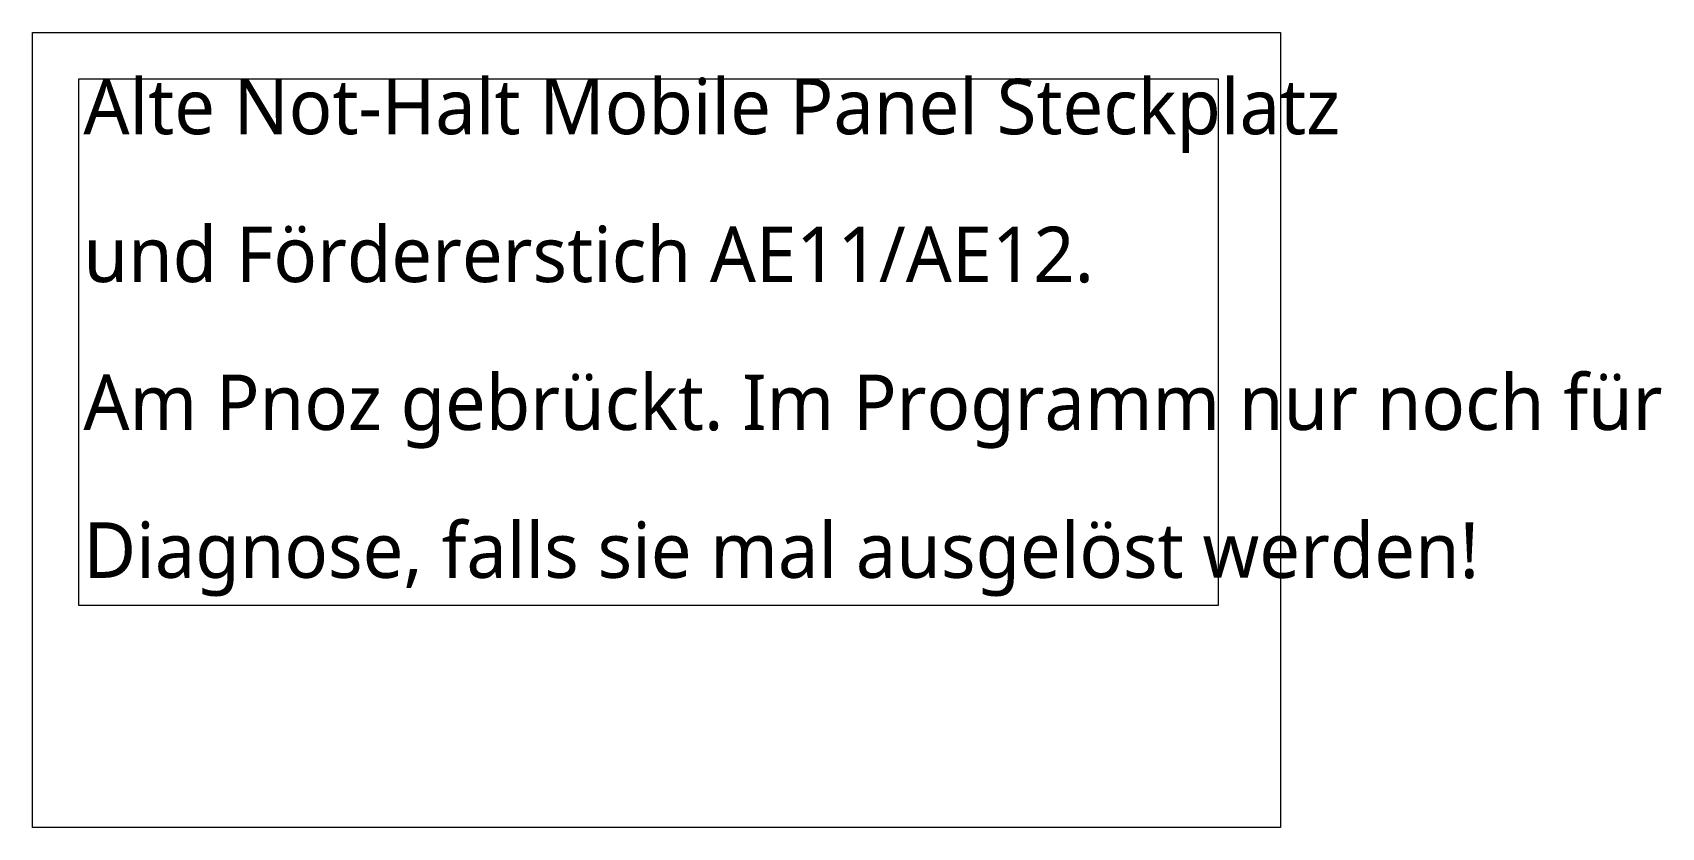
# Model space of a CAD drawing. Extents: x 0 to 1107, y -441 to 27.
# Drawn here: x 755 to 1107.5, y -441 to -269 of the extents above; entities outside this region: 3.
import ezdxf

# ---------------------------------------------------------------- set-up
doc = ezdxf.new("R2010")
doc.units = 0
doc.layers.get('0').update_dxf_attribs({"lineweight": 0})
doc.styles.add('Segoe UI', font='Segoe UI.ttf')

msp = doc.modelspace()

# ---------------------------------------------------------------- linework, layer by layer
at = {"true_color": 0x6fd892}
msp.add_lwpolyline([(0, -72), (20, -72), (20, -92), (0, -92), (0, -72)], dxfattribs=at)
at = {"true_color": 0x000000}
for points in [[(755, -269), (1025, -269), (1025, -441), (755, -441), (755, -269)], [(765, -279), (1011.58, -279), (1011.58, -393), (765, -393), (765, -279)]]:
    msp.add_lwpolyline(points, dxfattribs=at)

# ---------------------------------------------------------------- texts
for s, height, p in [('⚖', 20, (0.65, 7.02)), ('ET', 12, (2.67, -84.7))]:
    msp.add_text(s, height=height, dxfattribs=at).set_placement(p)
at = {"true_color": 0x000000, "style": 'Segoe UI'}
for s, p in [('Alte Not-Halt Mobile Panel Steckplatz', (766, -291)), ('und Fördererstich AE11/AE12.', (766, -323)), ('Am Pnoz gebrückt. Im Programm nur noch für', (766, -355)), ('Diagnose, falls sie mal ausgelöst werden!', (766, -387))]:
    msp.add_text(s, height=12, dxfattribs=at).set_placement(p)

doc.saveas('drawing.dxf')
